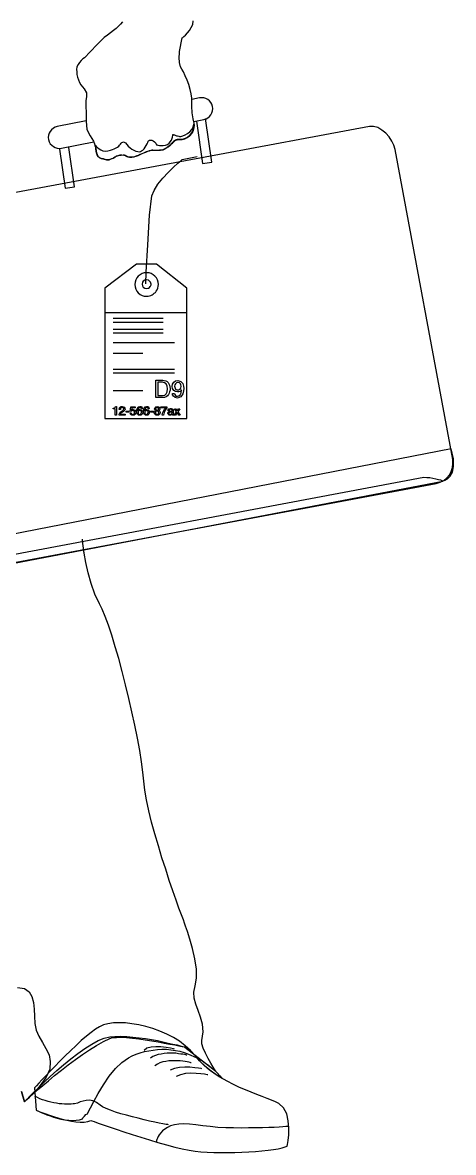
# Model space of a CAD drawing. Header units: millimetres. Extents: x -1620.99 to -1619.86, y 1846.27 to 1848.05.
# Drawn here: x -1620.276 to -1619.861, y 1846.271 to 1847.358 of the extents above; entities that cross this region are included whole.
import ezdxf

# ---------------------------------------------------------------- set-up
doc = ezdxf.new("R2010")
doc.units = ezdxf.units.MM
doc.header["$LTSCALE"] = 10
doc.layers.add('Humanos', color=2, linetype='Continuous')

msp = doc.modelspace()

# ---------------------------------------------------------------- linework, layer by layer
at = {"layer": 'Humanos'}
for points in [[(-1620.2147, 1847.3255), (-1620.2152, 1847.3253), (-1620.2162, 1847.3245), (-1620.2177, 1847.3234), (-1620.2192, 1847.3219), (-1620.2208, 1847.32), (-1620.2223, 1847.3179), (-1620.2234, 1847.3156), (-1620.2238, 1847.3133), (-1620.2236, 1847.3108), (-1620.2234, 1847.3083), (-1620.2227, 1847.3058), (-1620.2219, 1847.3032), (-1620.2208, 1847.3007), (-1620.2196, 1847.2984), (-1620.2181, 1847.2963), (-1620.2164, 1847.2944), (-1620.2143, 1847.2908), (-1620.2141, 1847.2871), (-1620.2147, 1847.2831), (-1620.2147, 1847.278), (-1620.2145, 1847.2713), (-1620.2145, 1847.2633), (-1620.2137, 1847.2555), (-1620.2107, 1847.2492), (-1620.2089, 1847.2467), (-1620.2074, 1847.2442), (-1620.2065, 1847.2417), (-1620.2057, 1847.2394), (-1620.2053, 1847.237), (-1620.2049, 1847.2349), (-1620.2046, 1847.2328), (-1620.204, 1847.2312), (-1620.2032, 1847.2297), (-1620.2015, 1847.2284), (-1620.1996, 1847.2274), (-1620.1973, 1847.2268), (-1620.1948, 1847.2263), (-1620.1925, 1847.2263), (-1620.1904, 1847.227), (-1620.1885, 1847.2278), (-1620.187, 1847.2289), (-1620.1853, 1847.2299), (-1620.1836, 1847.2305), (-1620.1818, 1847.231), (-1620.1801, 1847.231), (-1620.1782, 1847.2307), (-1620.1765, 1847.2303), (-1620.1746, 1847.2295), (-1620.1727, 1847.2289), (-1620.1706, 1847.2286), (-1620.1685, 1847.2291), (-1620.1664, 1847.2297), (-1620.1643, 1847.2303), (-1620.1624, 1847.2312), (-1620.1607, 1847.2322), (-1620.1591, 1847.2328), (-1620.1576, 1847.2335), (-1620.1563, 1847.2341), (-1620.1551, 1847.2345), (-1620.1536, 1847.2349), (-1620.1521, 1847.2354), (-1620.1504, 1847.2356), (-1620.1483, 1847.2356), (-1620.1458, 1847.2354), (-1620.1431, 1847.2354), (-1620.1404, 1847.2362), (-1620.1378, 1847.2373), (-1620.1357, 1847.2387), (-1620.1338, 1847.2402), (-1620.1324, 1847.2415), (-1620.1315, 1847.2423), (-1620.1311, 1847.2427), (-1620.1303, 1847.2436), (-1620.1296, 1847.2442), (-1620.1288, 1847.2448), (-1620.1282, 1847.2452), (-1620.1271, 1847.2455), (-1620.1259, 1847.2457), (-1620.1242, 1847.2459), (-1620.1221, 1847.2459), (-1620.1195, 1847.2463), (-1620.1172, 1847.2476), (-1620.1151, 1847.2494), (-1620.1132, 1847.252), (-1620.1118, 1847.2545), (-1620.1107, 1847.257), (-1620.1103, 1847.2595), (-1620.1105, 1847.2616), (-1620.1116, 1847.2658), (-1620.1124, 1847.2713), (-1620.1128, 1847.2778), (-1620.113, 1847.2854), (-1620.1135, 1847.2896), (-1620.1143, 1847.294), (-1620.1158, 1847.2986), (-1620.1174, 1847.303), (-1620.1193, 1847.3072), (-1620.121, 1847.3108), (-1620.1225, 1847.3135), (-1620.1237, 1847.3156), (-1620.1248, 1847.3198), (-1620.125, 1847.3247), (-1620.1248, 1847.3289), (-1620.1246, 1847.3306), (-1620.1221, 1847.3436), (-1620.1216, 1847.344), (-1620.1206, 1847.3448), (-1620.1189, 1847.3463), (-1620.117, 1847.3484), (-1620.1151, 1847.3507), (-1620.1135, 1847.3537), (-1620.112, 1847.3566), (-1620.1114, 1847.36)], [(-1620.2147, 1847.3255), (-1620.2152, 1847.3253), (-1620.2162, 1847.3245), (-1620.2177, 1847.3234), (-1620.2192, 1847.3219), (-1620.2208, 1847.32), (-1620.2223, 1847.3179), (-1620.2234, 1847.3156), (-1620.2238, 1847.3133), (-1620.2236, 1847.3108), (-1620.2234, 1847.3083), (-1620.2227, 1847.3058), (-1620.2219, 1847.3032), (-1620.2208, 1847.3007), (-1620.2196, 1847.2984), (-1620.2181, 1847.2963), (-1620.2164, 1847.2944), (-1620.2143, 1847.2908), (-1620.2141, 1847.2871), (-1620.2147, 1847.2831), (-1620.2147, 1847.278), (-1620.2145, 1847.2713), (-1620.2145, 1847.2633), (-1620.2137, 1847.2555), (-1620.2107, 1847.2492), (-1620.2089, 1847.2467), (-1620.2074, 1847.2442), (-1620.2065, 1847.2417), (-1620.2057, 1847.2394), (-1620.2053, 1847.237), (-1620.2049, 1847.2349), (-1620.2046, 1847.2328), (-1620.204, 1847.2312), (-1620.2032, 1847.2297), (-1620.2015, 1847.2284), (-1620.1996, 1847.2274), (-1620.1973, 1847.2268), (-1620.1948, 1847.2263), (-1620.1925, 1847.2263), (-1620.1904, 1847.227), (-1620.1885, 1847.2278), (-1620.187, 1847.2289), (-1620.1853, 1847.2299), (-1620.1836, 1847.2305), (-1620.1818, 1847.231), (-1620.1801, 1847.231), (-1620.1782, 1847.2307), (-1620.1765, 1847.2303), (-1620.1746, 1847.2295), (-1620.1727, 1847.2289), (-1620.1706, 1847.2286), (-1620.1685, 1847.2291), (-1620.1664, 1847.2297), (-1620.1643, 1847.2303), (-1620.1624, 1847.2312), (-1620.1607, 1847.2322), (-1620.1591, 1847.2328), (-1620.1576, 1847.2335), (-1620.1563, 1847.2341), (-1620.1551, 1847.2345), (-1620.1536, 1847.2349), (-1620.1521, 1847.2354), (-1620.1504, 1847.2356), (-1620.1483, 1847.2356), (-1620.1458, 1847.2354), (-1620.1431, 1847.2354), (-1620.1404, 1847.2362), (-1620.1378, 1847.2373), (-1620.1357, 1847.2387), (-1620.1338, 1847.2402), (-1620.1324, 1847.2415), (-1620.1315, 1847.2423), (-1620.1311, 1847.2427), (-1620.1303, 1847.2436), (-1620.1296, 1847.2442), (-1620.1288, 1847.2448), (-1620.1282, 1847.2452), (-1620.1271, 1847.2455), (-1620.1259, 1847.2457), (-1620.1242, 1847.2459), (-1620.1221, 1847.2459), (-1620.1195, 1847.2463), (-1620.1172, 1847.2476), (-1620.1151, 1847.2494), (-1620.1132, 1847.252), (-1620.1118, 1847.2545), (-1620.1107, 1847.257), (-1620.1103, 1847.2595), (-1620.1105, 1847.2616), (-1620.1116, 1847.2658), (-1620.1124, 1847.2713), (-1620.1128, 1847.2778), (-1620.113, 1847.2854), (-1620.1135, 1847.2896), (-1620.1143, 1847.294), (-1620.1158, 1847.2986), (-1620.1174, 1847.303), (-1620.1193, 1847.3072), (-1620.121, 1847.3108), (-1620.1225, 1847.3135), (-1620.1237, 1847.3156), (-1620.1248, 1847.3198), (-1620.125, 1847.3247), (-1620.1248, 1847.3289), (-1620.1246, 1847.3306), (-1620.1221, 1847.3436), (-1620.1216, 1847.344), (-1620.1206, 1847.3448), (-1620.1189, 1847.3463), (-1620.117, 1847.3484), (-1620.1151, 1847.3507), (-1620.1135, 1847.3537), (-1620.112, 1847.3566), (-1620.1114, 1847.36)], [(-1620.1794, 1847.3589), (-1620.1813, 1847.3568), (-1620.1834, 1847.3547), (-1620.1855, 1847.3526), (-1620.1881, 1847.3507), (-1620.191, 1847.3486), (-1620.1939, 1847.3463), (-1620.1971, 1847.3438), (-1620.2, 1847.3411), (-1620.2028, 1847.3383), (-1620.2057, 1847.3352), (-1620.2086, 1847.332), (-1620.2118, 1847.3289), (-1620.2147, 1847.3255)], [(-1620.1794, 1847.3589), (-1620.1813, 1847.3568), (-1620.1834, 1847.3547), (-1620.1855, 1847.3526), (-1620.1881, 1847.3507), (-1620.191, 1847.3486), (-1620.1939, 1847.3463), (-1620.1971, 1847.3438), (-1620.2, 1847.3411), (-1620.2028, 1847.3383), (-1620.2057, 1847.3352), (-1620.2086, 1847.332), (-1620.2118, 1847.3289), (-1620.2147, 1847.3255)], [(-1620.1013, 1847.265), (-1620.0992, 1847.2656), (-1620.0973, 1847.2667), (-1620.0958, 1847.2679), (-1620.0945, 1847.2694), (-1620.0935, 1847.2713), (-1620.0929, 1847.2734), (-1620.0927, 1847.2755), (-1620.0929, 1847.2776), (-1620.0929, 1847.2776), (-1620.0935, 1847.2797), (-1620.0945, 1847.2814), (-1620.096, 1847.2831), (-1620.0975, 1847.2843), (-1620.0994, 1847.2852), (-1620.1013, 1847.2858), (-1620.1034, 1847.286), (-1620.1055, 1847.2858), (-1620.113, 1847.2843)], [(-1620.1109, 1847.2631), (-1620.1013, 1847.265)], [(-1620.1084, 1847.2633), (-1620.1025, 1847.2228), (-1620.0935, 1847.224), (-1620.0996, 1847.266), (-1620.0996, 1847.2654)], [(-1619.8779, 1846.9145), (-1619.8741, 1846.9158), (-1619.8705, 1846.9174), (-1619.8676, 1846.92), (-1619.8651, 1846.9229), (-1619.8634, 1846.9261), (-1619.8621, 1846.9299), (-1619.8617, 1846.9336), (-1619.8619, 1846.9376), (-1619.9172, 1847.236), (-1619.9185, 1847.2402), (-1619.9204, 1847.2442), (-1619.9231, 1847.2484), (-1619.9264, 1847.252), (-1619.93, 1847.2549), (-1619.9338, 1847.2572), (-1619.938, 1847.2583), (-1619.942, 1847.2583), (-1620.4165, 1847.1696)], [(-1619.8779, 1846.9145), (-1619.8741, 1846.9158), (-1619.8705, 1846.9174), (-1619.8676, 1846.92), (-1619.8651, 1846.9229), (-1619.8634, 1846.9261), (-1619.8621, 1846.9299), (-1619.8617, 1846.9336), (-1619.8619, 1846.9376), (-1619.9172, 1847.236), (-1619.9185, 1847.2402), (-1619.9204, 1847.2442), (-1619.9231, 1847.2484), (-1619.9264, 1847.252), (-1619.93, 1847.2549), (-1619.9338, 1847.2572), (-1619.938, 1847.2583), (-1619.942, 1847.2583), (-1620.4165, 1847.1696)], [(-1620.2145, 1847.2638), (-1620.2423, 1847.2583), (-1620.2444, 1847.2576), (-1620.246, 1847.2566), (-1620.2477, 1847.2551), (-1620.249, 1847.2536), (-1620.25, 1847.2518), (-1620.2507, 1847.2499), (-1620.2509, 1847.2478), (-1620.2507, 1847.2457), (-1620.2507, 1847.2457), (-1620.25, 1847.2436), (-1620.249, 1847.2417), (-1620.2475, 1847.2402), (-1620.246, 1847.2389), (-1620.2442, 1847.2379), (-1620.2423, 1847.2373), (-1620.2402, 1847.237), (-1620.2381, 1847.2373), (-1620.2072, 1847.2435)], [(-1620.2057, 1847.2402), (-1620.2055, 1847.24), (-1620.2049, 1847.2391), (-1620.2036, 1847.2379), (-1620.2021, 1847.2368), (-1620.2004, 1847.2358), (-1620.1983, 1847.2349), (-1620.196, 1847.2345), (-1620.1935, 1847.2349), (-1620.191, 1847.2356), (-1620.1891, 1847.2362), (-1620.1874, 1847.2368), (-1620.1862, 1847.2373), (-1620.1851, 1847.2379), (-1620.1843, 1847.2385), (-1620.1832, 1847.2394), (-1620.1824, 1847.2402), (-1620.1815, 1847.2412), (-1620.1807, 1847.2421), (-1620.1801, 1847.2429), (-1620.1792, 1847.2433), (-1620.1786, 1847.2436), (-1620.1778, 1847.2433), (-1620.1767, 1847.2425), (-1620.1754, 1847.241), (-1620.174, 1847.2394), (-1620.1723, 1847.2377), (-1620.1704, 1847.2364), (-1620.1685, 1847.2354), (-1620.1666, 1847.2345), (-1620.1649, 1847.2341), (-1620.1635, 1847.2339), (-1620.1622, 1847.2341), (-1620.1612, 1847.2347), (-1620.1599, 1847.2356), (-1620.1588, 1847.2368), (-1620.1576, 1847.2385), (-1620.1567, 1847.24), (-1620.1557, 1847.2415), (-1620.1553, 1847.2429), (-1620.1549, 1847.244), (-1620.1544, 1847.2446), (-1620.1536, 1847.245), (-1620.1525, 1847.2452), (-1620.1513, 1847.245), (-1620.15, 1847.2444), (-1620.1488, 1847.2436), (-1620.1475, 1847.2423), (-1620.1467, 1847.2406), (-1620.1462, 1847.2406), (-1620.1454, 1847.2402), (-1620.1439, 1847.24), (-1620.1422, 1847.24), (-1620.1404, 1847.24), (-1620.1383, 1847.2402), (-1620.1364, 1847.241), (-1620.1347, 1847.2423), (-1620.1324, 1847.2452), (-1620.1313, 1847.248), (-1620.1311, 1847.2499), (-1620.1311, 1847.2505), (-1620.1309, 1847.2505), (-1620.1305, 1847.2503), (-1620.1296, 1847.2501), (-1620.1288, 1847.2499), (-1620.1277, 1847.2494), (-1620.1265, 1847.2492), (-1620.1254, 1847.249), (-1620.1246, 1847.2488), (-1620.1233, 1847.2488), (-1620.1214, 1847.2494), (-1620.1193, 1847.2503), (-1620.117, 1847.2515), (-1620.1147, 1847.2532), (-1620.1128, 1847.2553), (-1620.1116, 1847.2576), (-1620.1109, 1847.2604), (-1620.1109, 1847.26), (-1620.1107, 1847.2591), (-1620.1109, 1847.2576), (-1620.1111, 1847.2558), (-1620.112, 1847.2536), (-1620.1132, 1847.2515), (-1620.1151, 1847.2492), (-1620.1179, 1847.2471), (-1620.1181, 1847.2471), (-1620.1185, 1847.2469), (-1620.1191, 1847.2467), (-1620.1202, 1847.2463), (-1620.1212, 1847.2461), (-1620.1225, 1847.2459), (-1620.1235, 1847.2459), (-1620.1248, 1847.2459), (-1620.1261, 1847.2459), (-1620.1271, 1847.2459), (-1620.128, 1847.2455), (-1620.1288, 1847.245), (-1620.1296, 1847.2444), (-1620.1305, 1847.2438), (-1620.1311, 1847.2431), (-1620.1319, 1847.2423), (-1620.1328, 1847.2415), (-1620.1338, 1847.2404), (-1620.1353, 1847.2391), (-1620.1366, 1847.2381), (-1620.138, 1847.237), (-1620.1395, 1847.2362), (-1620.1408, 1847.2356), (-1620.1418, 1847.2354), (-1620.1429, 1847.2354), (-1620.1439, 1847.2354), (-1620.1452, 1847.2352), (-1620.1464, 1847.2352), (-1620.1475, 1847.2352), (-1620.1488, 1847.2352), (-1620.1496, 1847.2352), (-1620.1504, 1847.2354), (-1620.1513, 1847.2354), (-1620.1523, 1847.2352), (-1620.1538, 1847.2347), (-1620.1555, 1847.2341), (-1620.1574, 1847.2333), (-1620.1593, 1847.2326), (-1620.1609, 1847.2318), (-1620.1626, 1847.2312), (-1620.1641, 1847.2305), (-1620.1658, 1847.2299), (-1620.1672, 1847.2293), (-1620.1687, 1847.2289), (-1620.1704, 1847.2286), (-1620.1721, 1847.2286), (-1620.174, 1847.2289), (-1620.1759, 1847.2295), (-1620.1759, 1847.2297), (-1620.1761, 1847.2299), (-1620.1767, 1847.2303), (-1620.1775, 1847.2307), (-1620.179, 1847.2307), (-1620.1809, 1847.2305), (-1620.1836, 1847.2299), (-1620.1872, 1847.2286), (-1620.1874, 1847.2284), (-1620.1881, 1847.228), (-1620.1889, 1847.2276), (-1620.1902, 1847.227), (-1620.1916, 1847.2265), (-1620.1935, 1847.2263), (-1620.1956, 1847.2263), (-1620.1979, 1847.227), (-1620.1981, 1847.227), (-1620.1988, 1847.227), (-1620.1998, 1847.2272), (-1620.2009, 1847.2278), (-1620.2019, 1847.2284), (-1620.203, 1847.2295), (-1620.204, 1847.231), (-1620.2044, 1847.2328), (-1620.2051, 1847.2364), (-1620.2053, 1847.2387), (-1620.2057, 1847.2398), (-1620.2057, 1847.2402)], [(-1620.24, 1847.2364), (-1620.2347, 1847.1988), (-1620.2257, 1847.2001), (-1620.2311, 1847.2379), (-1620.2311, 1847.2387)], [(-1620.1572, 1847.1068), (-1620.1567, 1847.1181), (-1620.1553, 1847.1442), (-1620.1534, 1847.1728), (-1620.1513, 1847.1914), (-1620.1492, 1847.1967), (-1620.1454, 1847.2026), (-1620.1408, 1847.2085), (-1620.1355, 1847.2139), (-1620.1305, 1847.219), (-1620.1263, 1847.223), (-1620.1231, 1847.2255), (-1620.1221, 1847.2265), (-1620.1076, 1847.2295)], [(-1620.1177, 1846.9771), (-1620.1177, 1847.1026), (-1620.1469, 1847.1259), (-1620.166, 1847.1259), (-1620.1965, 1847.1026), (-1620.1965, 1846.9771), (-1620.1177, 1846.9771)], [(-1620.1177, 1847.0792), (-1620.1177, 1847.1026), (-1620.1469, 1847.1259), (-1620.166, 1847.1259), (-1620.1965, 1847.1026), (-1620.1965, 1847.0792), (-1620.1177, 1847.0792)], [(-1620.1177, 1846.9771), (-1620.1177, 1847.1026), (-1620.1469, 1847.1259), (-1620.166, 1847.1259), (-1620.1965, 1847.1026), (-1620.1965, 1846.9771), (-1620.1177, 1846.9771)], [(-1620.1563, 1847.0948), (-1620.1549, 1847.0948), (-1620.1536, 1847.0952), (-1620.1523, 1847.0956), (-1620.1511, 1847.0961), (-1620.15, 1847.0969), (-1620.149, 1847.0977), (-1620.1479, 1847.0986), (-1620.1471, 1847.0996), (-1620.1462, 1847.1011), (-1620.1456, 1847.1028), (-1620.1452, 1847.1045), (-1620.145, 1847.1061), (-1620.1452, 1847.1085), (-1620.1458, 1847.1106), (-1620.1469, 1847.1125), (-1620.1483, 1847.1141), (-1620.15, 1847.1156), (-1620.1519, 1847.1167), (-1620.154, 1847.1173), (-1620.1563, 1847.1175), (-1620.1586, 1847.1173), (-1620.1607, 1847.1167), (-1620.1626, 1847.1156), (-1620.1643, 1847.1141), (-1620.1658, 1847.1125), (-1620.1668, 1847.1106), (-1620.1675, 1847.1085), (-1620.1677, 1847.1061), (-1620.1675, 1847.1038), (-1620.1668, 1847.1017), (-1620.1658, 1847.0998), (-1620.1643, 1847.0982), (-1620.1626, 1847.0967), (-1620.1607, 1847.0956), (-1620.1586, 1847.095), (-1620.1563, 1847.0948)], [(-1620.1563, 1847.1024), (-1620.1553, 1847.1026), (-1620.1544, 1847.1028), (-1620.1536, 1847.1034), (-1620.153, 1847.1043), (-1620.1527, 1847.1047), (-1620.1523, 1847.1053), (-1620.1521, 1847.1059), (-1620.1521, 1847.1066), (-1620.1525, 1847.1083), (-1620.1534, 1847.1095), (-1620.1546, 1847.1104), (-1620.1563, 1847.1108), (-1620.158, 1847.1104), (-1620.1595, 1847.1095), (-1620.1603, 1847.1083), (-1620.1607, 1847.1066), (-1620.1603, 1847.1049), (-1620.1595, 1847.1036), (-1620.158, 1847.1028), (-1620.1563, 1847.1024)], [(-1620.1885, 1847.0736), (-1620.1404, 1847.0736)], [(-1620.1885, 1847.0698), (-1620.1404, 1847.0698)], [(-1620.1885, 1847.0633), (-1620.1404, 1847.0633)], [(-1620.1885, 1847.0597), (-1620.1404, 1847.0597)], [(-1620.1885, 1847.0503), (-1620.1294, 1847.0503)], [(-1620.1885, 1847.04), (-1620.1601, 1847.04)], [(-1620.1885, 1847.0246), (-1620.1294, 1847.0246)], [(-1620.1885, 1847.021), (-1620.1294, 1847.021)], [(-1620.1885, 1847.0042), (-1620.1601, 1847.0042)], [(-1620.1475, 1847.0141), (-1620.1408, 1847.0141), (-1620.1393, 1847.0139), (-1620.1378, 1847.0135), (-1620.1366, 1847.0129), (-1620.1357, 1847.0118), (-1620.1349, 1847.0105), (-1620.1343, 1847.0093), (-1620.1341, 1847.0076), (-1620.1338, 1847.0059), (-1620.1338, 1847.0044), (-1620.1343, 1847.003), (-1620.1347, 1847.0015), (-1620.1353, 1847.0002), (-1620.1362, 1846.999), (-1620.1374, 1846.9981), (-1620.1391, 1846.9975), (-1620.141, 1846.9973), (-1620.1475, 1846.9973), (-1620.1475, 1847.0141)], [(-1620.1454, 1846.9992), (-1620.141, 1846.9992), (-1620.1389, 1846.9996), (-1620.1374, 1847.0009), (-1620.1366, 1847.003), (-1620.1362, 1847.0057), (-1620.1366, 1847.0084), (-1620.1374, 1847.0105), (-1620.1391, 1847.0116), (-1620.1412, 1847.012), (-1620.1454, 1847.012), (-1620.1454, 1846.9992)], [(-1620.1317, 1847.008), (-1620.1313, 1847.0101), (-1620.1303, 1847.012), (-1620.1286, 1847.0133), (-1620.1263, 1847.0137), (-1620.1233, 1847.0129), (-1620.1214, 1847.011), (-1620.1208, 1847.0084), (-1620.1206, 1847.0061), (-1620.1208, 1847.0038), (-1620.1214, 1847.0009), (-1620.1233, 1846.9981), (-1620.1265, 1846.9969), (-1620.129, 1846.9973), (-1620.1305, 1846.9986), (-1620.1313, 1846.9998), (-1620.1315, 1847.0013), (-1620.1294, 1847.0013), (-1620.1292, 1847.0002), (-1620.1286, 1846.9994), (-1620.1277, 1846.9988), (-1620.1267, 1846.9986), (-1620.1252, 1846.999), (-1620.124, 1847), (-1620.1231, 1847.0019), (-1620.1227, 1847.0047), (-1620.1227, 1847.0047), (-1620.1233, 1847.0038), (-1620.1242, 1847.0032), (-1620.1254, 1847.003), (-1620.1265, 1847.0028), (-1620.1286, 1847.0032), (-1620.1303, 1847.0042), (-1620.1313, 1847.0059), (-1620.1317, 1847.008)], [(-1620.1231, 1847.0084), (-1620.1233, 1847.0097), (-1620.1237, 1847.0107), (-1620.1248, 1847.0116), (-1620.1263, 1847.0118), (-1620.1275, 1847.0116), (-1620.1286, 1847.0107), (-1620.1292, 1847.0097), (-1620.1294, 1847.0082), (-1620.129, 1847.0063), (-1620.1284, 1847.0053), (-1620.1273, 1847.0049), (-1620.1263, 1847.0047), (-1620.1252, 1847.0049), (-1620.1242, 1847.0053), (-1620.1233, 1847.0063), (-1620.1231, 1847.0084)], [(-1620.1853, 1846.9805), (-1620.1866, 1846.9805), (-1620.1866, 1846.9864), (-1620.1885, 1846.9864), (-1620.1885, 1846.9872), (-1620.1876, 1846.9872), (-1620.187, 1846.9874), (-1620.1866, 1846.9878), (-1620.1862, 1846.9887), (-1620.1853, 1846.9887), (-1620.1853, 1846.9805)], [(-1620.1826, 1846.9857), (-1620.1824, 1846.9874), (-1620.1815, 1846.9883), (-1620.1807, 1846.9887), (-1620.1799, 1846.9887), (-1620.1788, 1846.9885), (-1620.178, 1846.9881), (-1620.1773, 1846.9872), (-1620.1771, 1846.9862), (-1620.1773, 1846.9851), (-1620.1778, 1846.9845), (-1620.1786, 1846.9839), (-1620.1794, 1846.9834), (-1620.1803, 1846.983), (-1620.1809, 1846.9826), (-1620.1813, 1846.9822), (-1620.1815, 1846.9818), (-1620.1818, 1846.9815), (-1620.1771, 1846.9815), (-1620.1771, 1846.9805), (-1620.1828, 1846.9805), (-1620.1826, 1846.9815), (-1620.1822, 1846.9826), (-1620.1818, 1846.9832), (-1620.1809, 1846.9839), (-1620.1799, 1846.9845), (-1620.1792, 1846.9849), (-1620.1788, 1846.9851), (-1620.1786, 1846.9857), (-1620.1784, 1846.9864), (-1620.1784, 1846.9868), (-1620.1788, 1846.9874), (-1620.1792, 1846.9876), (-1620.1799, 1846.9878), (-1620.1809, 1846.9876), (-1620.1813, 1846.987), (-1620.1815, 1846.9864), (-1620.1815, 1846.9857), (-1620.1826, 1846.9857)], [(-1620.1733, 1846.9832), (-1620.1761, 1846.9832), (-1620.1761, 1846.9843), (-1620.1733, 1846.9843), (-1620.1733, 1846.9832)], [(-1620.171, 1846.9853), (-1620.1706, 1846.9855), (-1620.1704, 1846.9855), (-1620.17, 1846.9857), (-1620.1693, 1846.9857), (-1620.1685, 1846.9855), (-1620.1677, 1846.9851), (-1620.167, 1846.9843), (-1620.1668, 1846.9832), (-1620.1668, 1846.9824), (-1620.1672, 1846.9813), (-1620.1683, 1846.9805), (-1620.1698, 1846.9803), (-1620.1706, 1846.9803), (-1620.1712, 1846.9807), (-1620.1719, 1846.9813), (-1620.1723, 1846.9826), (-1620.1712, 1846.9826), (-1620.171, 1846.982), (-1620.1706, 1846.9815), (-1620.1702, 1846.9811), (-1620.1696, 1846.9811), (-1620.1689, 1846.9813), (-1620.1683, 1846.9818), (-1620.1681, 1846.9822), (-1620.1679, 1846.983), (-1620.1681, 1846.9839), (-1620.1683, 1846.9845), (-1620.1689, 1846.9847), (-1620.1696, 1846.9849), (-1620.17, 1846.9849), (-1620.1704, 1846.9847), (-1620.1708, 1846.9843), (-1620.1712, 1846.9841), (-1620.1721, 1846.9841), (-1620.1715, 1846.9885), (-1620.1672, 1846.9885), (-1620.1672, 1846.9874), (-1620.1706, 1846.9874), (-1620.171, 1846.9853)], [(-1620.1614, 1846.9866), (-1620.1616, 1846.987), (-1620.1618, 1846.9874), (-1620.1622, 1846.9876), (-1620.1628, 1846.9878), (-1620.1637, 1846.9874), (-1620.1643, 1846.9866), (-1620.1647, 1846.9855), (-1620.1647, 1846.9847), (-1620.1647, 1846.9847), (-1620.1645, 1846.9851), (-1620.1641, 1846.9853), (-1620.1635, 1846.9857), (-1620.1628, 1846.9857), (-1620.162, 1846.9855), (-1620.1612, 1846.9851), (-1620.1603, 1846.9845), (-1620.1601, 1846.9832), (-1620.1601, 1846.9826), (-1620.1603, 1846.9822), (-1620.1607, 1846.9815), (-1620.1609, 1846.9811), (-1620.1614, 1846.9807), (-1620.1618, 1846.9805), (-1620.1624, 1846.9803), (-1620.163, 1846.9803), (-1620.1635, 1846.9803), (-1620.1641, 1846.9805), (-1620.1647, 1846.9809), (-1620.1651, 1846.9815), (-1620.1654, 1846.9822), (-1620.1656, 1846.9828), (-1620.1658, 1846.9834), (-1620.1658, 1846.9843), (-1620.1656, 1846.9857), (-1620.1651, 1846.9872), (-1620.1643, 1846.9883), (-1620.1628, 1846.9887), (-1620.162, 1846.9887), (-1620.1612, 1846.9883), (-1620.1607, 1846.9876), (-1620.1603, 1846.9866), (-1620.1614, 1846.9866)], [(-1620.1628, 1846.9811), (-1620.1622, 1846.9813), (-1620.1618, 1846.9818), (-1620.1616, 1846.9822), (-1620.1614, 1846.983), (-1620.1614, 1846.9836), (-1620.1616, 1846.9843), (-1620.162, 1846.9847), (-1620.1628, 1846.9849), (-1620.1637, 1846.9847), (-1620.1641, 1846.9843), (-1620.1645, 1846.9839), (-1620.1645, 1846.983), (-1620.1645, 1846.9824), (-1620.1641, 1846.9818), (-1620.1637, 1846.9813), (-1620.1628, 1846.9811)], [(-1620.1549, 1846.9866), (-1620.1551, 1846.987), (-1620.1553, 1846.9874), (-1620.1557, 1846.9876), (-1620.1563, 1846.9878), (-1620.1574, 1846.9874), (-1620.1578, 1846.9866), (-1620.1582, 1846.9855), (-1620.1582, 1846.9847), (-1620.1582, 1846.9847), (-1620.158, 1846.9851), (-1620.1576, 1846.9853), (-1620.157, 1846.9857), (-1620.1563, 1846.9857), (-1620.1555, 1846.9855), (-1620.1546, 1846.9851), (-1620.154, 1846.9845), (-1620.1538, 1846.9832), (-1620.1538, 1846.9826), (-1620.154, 1846.9822), (-1620.1542, 1846.9815), (-1620.1544, 1846.9811), (-1620.1549, 1846.9807), (-1620.1553, 1846.9805), (-1620.1559, 1846.9803), (-1620.1565, 1846.9803), (-1620.157, 1846.9803), (-1620.1576, 1846.9805), (-1620.1582, 1846.9809), (-1620.1586, 1846.9815), (-1620.1591, 1846.9822), (-1620.1593, 1846.9828), (-1620.1593, 1846.9834), (-1620.1593, 1846.9843), (-1620.1591, 1846.9857), (-1620.1586, 1846.9872), (-1620.1578, 1846.9883), (-1620.1563, 1846.9887), (-1620.1555, 1846.9887), (-1620.1546, 1846.9883), (-1620.1542, 1846.9876), (-1620.1538, 1846.9866), (-1620.1549, 1846.9866)], [(-1620.1563, 1846.9811), (-1620.1557, 1846.9813), (-1620.1553, 1846.9818), (-1620.1551, 1846.9822), (-1620.1549, 1846.983), (-1620.1549, 1846.9836), (-1620.1551, 1846.9843), (-1620.1557, 1846.9847), (-1620.1565, 1846.9849), (-1620.1572, 1846.9847), (-1620.1578, 1846.9843), (-1620.158, 1846.9839), (-1620.1582, 1846.983), (-1620.158, 1846.9824), (-1620.1578, 1846.9818), (-1620.1572, 1846.9813), (-1620.1563, 1846.9811)], [(-1620.1498, 1846.9832), (-1620.1527, 1846.9832), (-1620.1527, 1846.9843), (-1620.1498, 1846.9843), (-1620.1498, 1846.9832)], [(-1620.1448, 1846.9849), (-1620.1439, 1846.9845), (-1620.1435, 1846.9839), (-1620.1433, 1846.9834), (-1620.1433, 1846.9828), (-1620.1435, 1846.982), (-1620.1439, 1846.9811), (-1620.145, 1846.9805), (-1620.1462, 1846.9803), (-1620.1467, 1846.9803), (-1620.1471, 1846.9805), (-1620.1477, 1846.9807), (-1620.1481, 1846.9809), (-1620.1485, 1846.9813), (-1620.1488, 1846.982), (-1620.149, 1846.9824), (-1620.149, 1846.9828), (-1620.1488, 1846.9834), (-1620.1485, 1846.9841), (-1620.1481, 1846.9845), (-1620.1475, 1846.9849), (-1620.1481, 1846.9851), (-1620.1483, 1846.9855), (-1620.1488, 1846.986), (-1620.1488, 1846.9864), (-1620.1485, 1846.987), (-1620.1481, 1846.9878), (-1620.1475, 1846.9885), (-1620.1462, 1846.9887), (-1620.145, 1846.9885), (-1620.1443, 1846.9881), (-1620.1439, 1846.9874), (-1620.1437, 1846.9866), (-1620.1437, 1846.9857), (-1620.1441, 1846.9853), (-1620.1443, 1846.9851), (-1620.1448, 1846.9849)], [(-1620.1479, 1846.9828), (-1620.1479, 1846.9822), (-1620.1475, 1846.9818), (-1620.1469, 1846.9813), (-1620.146, 1846.9811), (-1620.1456, 1846.9811), (-1620.145, 1846.9815), (-1620.1448, 1846.982), (-1620.1446, 1846.9828), (-1620.1448, 1846.9834), (-1620.145, 1846.9839), (-1620.1456, 1846.9843), (-1620.1462, 1846.9843), (-1620.1469, 1846.9841), (-1620.1475, 1846.9839), (-1620.1477, 1846.9834), (-1620.1479, 1846.9828)], [(-1620.1448, 1846.9866), (-1620.1448, 1846.987), (-1620.145, 1846.9874), (-1620.1454, 1846.9876), (-1620.1462, 1846.9878), (-1620.1469, 1846.9876), (-1620.1473, 1846.9874), (-1620.1477, 1846.987), (-1620.1477, 1846.9866), (-1620.1475, 1846.986), (-1620.1473, 1846.9857), (-1620.1467, 1846.9853), (-1620.1462, 1846.9853), (-1620.1456, 1846.9853), (-1620.1452, 1846.9857), (-1620.1448, 1846.986), (-1620.1448, 1846.9866)], [(-1620.1425, 1846.9885), (-1620.1368, 1846.9885), (-1620.1368, 1846.9876), (-1620.1376, 1846.9866), (-1620.1385, 1846.9851), (-1620.1395, 1846.983), (-1620.1401, 1846.9805), (-1620.1414, 1846.9805), (-1620.141, 1846.9824), (-1620.1401, 1846.9843), (-1620.1391, 1846.986), (-1620.138, 1846.9874), (-1620.1425, 1846.9874), (-1620.1425, 1846.9885)], [(-1620.1357, 1846.9847), (-1620.1355, 1846.9857), (-1620.1351, 1846.9864), (-1620.1343, 1846.9866), (-1620.1332, 1846.9868), (-1620.1326, 1846.9868), (-1620.1317, 1846.9866), (-1620.1311, 1846.986), (-1620.1309, 1846.9851), (-1620.1309, 1846.9815), (-1620.1309, 1846.9813), (-1620.1307, 1846.9813), (-1620.1307, 1846.9811), (-1620.1305, 1846.9811), (-1620.1305, 1846.9811), (-1620.1303, 1846.9811), (-1620.1303, 1846.9811), (-1620.1303, 1846.9813), (-1620.1303, 1846.9805), (-1620.1305, 1846.9805), (-1620.1305, 1846.9805), (-1620.1305, 1846.9803), (-1620.1307, 1846.9803), (-1620.1313, 1846.9805), (-1620.1315, 1846.9807), (-1620.1317, 1846.9809), (-1620.1319, 1846.9813), (-1620.1324, 1846.9809), (-1620.1326, 1846.9807), (-1620.1332, 1846.9805), (-1620.1341, 1846.9803), (-1620.1349, 1846.9805), (-1620.1353, 1846.9809), (-1620.1357, 1846.9813), (-1620.1359, 1846.9822), (-1620.1359, 1846.9826), (-1620.1357, 1846.9832), (-1620.1351, 1846.9836), (-1620.1341, 1846.9841), (-1620.1324, 1846.9843), (-1620.1322, 1846.9843), (-1620.1322, 1846.9843), (-1620.1319, 1846.9845), (-1620.1319, 1846.9849), (-1620.1319, 1846.9853), (-1620.1324, 1846.9857), (-1620.1328, 1846.986), (-1620.1334, 1846.986), (-1620.1341, 1846.9857), (-1620.1345, 1846.9855), (-1620.1347, 1846.9851), (-1620.1347, 1846.9847), (-1620.1357, 1846.9847)], [(-1620.1319, 1846.9836), (-1620.1322, 1846.9834), (-1620.1324, 1846.9834), (-1620.1328, 1846.9834), (-1620.1336, 1846.9832), (-1620.1341, 1846.9832), (-1620.1345, 1846.983), (-1620.1347, 1846.9826), (-1620.1349, 1846.9822), (-1620.1349, 1846.9818), (-1620.1347, 1846.9813), (-1620.1343, 1846.9811), (-1620.1338, 1846.9811), (-1620.133, 1846.9813), (-1620.1326, 1846.9815), (-1620.1322, 1846.982), (-1620.1319, 1846.9826), (-1620.1319, 1846.9836)], [(-1620.1242, 1846.9805), (-1620.1254, 1846.9805), (-1620.1271, 1846.9828), (-1620.1286, 1846.9805), (-1620.1298, 1846.9805), (-1620.1277, 1846.9836), (-1620.1296, 1846.9866), (-1620.1284, 1846.9866), (-1620.1269, 1846.9845), (-1620.1256, 1846.9866), (-1620.1244, 1846.9866), (-1620.1263, 1846.9836), (-1620.1242, 1846.9805)], [(-1620.3511, 1846.825), (-1619.8716, 1846.917), (-1619.871, 1846.9172), (-1619.8691, 1846.9177), (-1619.8668, 1846.9191), (-1619.8645, 1846.9217), (-1619.8623, 1846.9254), (-1619.8613, 1846.9309), (-1619.8613, 1846.9383), (-1619.8634, 1846.9481), (-1620.3755, 1846.8481), (-1620.3755, 1846.8471), (-1620.3755, 1846.8443), (-1620.3751, 1846.8403), (-1620.3736, 1846.8359), (-1620.3709, 1846.8317), (-1620.3665, 1846.8279), (-1620.3601, 1846.8256), (-1620.3511, 1846.825)], [(-1620.3511, 1846.825), (-1619.8716, 1846.917), (-1619.872, 1846.9172), (-1619.8735, 1846.9177), (-1619.8756, 1846.9181), (-1619.8781, 1846.9187), (-1619.8811, 1846.9193), (-1619.884, 1846.92), (-1619.8869, 1846.9202), (-1619.8897, 1846.9204), (-1620.3429, 1846.8349)], [(-1620.3524, 1846.8258), (-1619.8779, 1846.9145)], [(-1620.3524, 1846.8258), (-1619.8779, 1846.9145)], [(-1620.2767, 1846.3293), (-1620.2738, 1846.3194), (-1620.2732, 1846.3201), (-1620.2713, 1846.3219), (-1620.2685, 1846.3249), (-1620.2648, 1846.3287), (-1620.2601, 1846.3333), (-1620.2549, 1846.3383), (-1620.249, 1846.3438), (-1620.2427, 1846.3495), (-1620.2362, 1846.3551), (-1620.2292, 1846.3606), (-1620.2225, 1846.3659), (-1620.2158, 1846.3707), (-1620.2091, 1846.3749), (-1620.203, 1846.3783), (-1620.1971, 1846.3806), (-1620.1918, 1846.3818), (-1620.1868, 1846.3823), (-1620.1811, 1846.3825), (-1620.1754, 1846.3823), (-1620.1696, 1846.3816), (-1620.1635, 1846.381), (-1620.1574, 1846.3802), (-1620.1515, 1846.3793), (-1620.1458, 1846.3783), (-1620.1406, 1846.377), (-1620.1355, 1846.3759), (-1620.1311, 1846.3749), (-1620.1271, 1846.3741), (-1620.124, 1846.3732), (-1620.1216, 1846.3726), (-1620.12, 1846.3722), (-1620.1195, 1846.372), (-1620.0899, 1846.349), (-1620.0906, 1846.3501), (-1620.0922, 1846.3528), (-1620.0945, 1846.3566), (-1620.0971, 1846.3612), (-1620.0998, 1846.3663), (-1620.1019, 1846.3711), (-1620.1032, 1846.3753), (-1620.1032, 1846.3785), (-1620.1021, 1846.3867), (-1620.1027, 1846.3942), (-1620.1044, 1846.401), (-1620.1067, 1846.4073), (-1620.109, 1846.4134), (-1620.1105, 1846.4192), (-1620.1109, 1846.4249), (-1620.1097, 1846.431), (-1620.1082, 1846.4384), (-1620.1084, 1846.4472), (-1620.1099, 1846.4571), (-1620.1122, 1846.4669), (-1620.1147, 1846.476), (-1620.117, 1846.4833), (-1620.1189, 1846.4884), (-1620.1195, 1846.4903), (-1620.12, 1846.4913), (-1620.121, 1846.4945), (-1620.1229, 1846.4993), (-1620.1252, 1846.5058), (-1620.128, 1846.5136), (-1620.1311, 1846.5226), (-1620.1345, 1846.5325), (-1620.138, 1846.5432), (-1620.1416, 1846.5543), (-1620.145, 1846.5657), (-1620.1483, 1846.5773), (-1620.1515, 1846.5886), (-1620.1542, 1846.5995), (-1620.1563, 1846.61), (-1620.158, 1846.6195), (-1620.1591, 1846.6281), (-1620.1599, 1846.6367), (-1620.1612, 1846.6468), (-1620.163, 1846.6577), (-1620.1651, 1846.6695), (-1620.1677, 1846.6819), (-1620.1704, 1846.6947), (-1620.1733, 1846.7077), (-1620.1765, 1846.7208), (-1620.1799, 1846.7336), (-1620.1832, 1846.746), (-1620.1866, 1846.7575), (-1620.1899, 1846.7685), (-1620.1931, 1846.7781), (-1620.1962, 1846.7865), (-1620.1992, 1846.7935), (-1620.2017, 1846.7987), (-1620.2061, 1846.808), (-1620.2097, 1846.8183), (-1620.2126, 1846.8286), (-1620.2147, 1846.8387), (-1620.2164, 1846.8475), (-1620.2175, 1846.8546), (-1620.2179, 1846.8595), (-1620.2181, 1846.8611)], [(-1620.2767, 1846.3293), (-1620.2738, 1846.3194), (-1620.2732, 1846.3201), (-1620.2715, 1846.3215), (-1620.269, 1846.3238), (-1620.2654, 1846.327), (-1620.2612, 1846.3308), (-1620.2561, 1846.335), (-1620.2507, 1846.3396), (-1620.2448, 1846.3446), (-1620.2383, 1846.3497), (-1620.2318, 1846.3549), (-1620.2248, 1846.36), (-1620.2181, 1846.3648), (-1620.2112, 1846.3694), (-1620.2044, 1846.3736), (-1620.1979, 1846.3774), (-1620.1918, 1846.3804), (-1620.1891, 1846.3812), (-1620.1853, 1846.3814), (-1620.1807, 1846.3816), (-1620.1757, 1846.3812), (-1620.1698, 1846.3808), (-1620.1639, 1846.3799), (-1620.1576, 1846.3791), (-1620.1513, 1846.3781), (-1620.1452, 1846.377), (-1620.1393, 1846.3759), (-1620.1341, 1846.3749), (-1620.1292, 1846.3741), (-1620.1252, 1846.3732), (-1620.1221, 1846.3726), (-1620.1202, 1846.3722), (-1620.1195, 1846.372), (-1620.0899, 1846.349), (-1620.0906, 1846.3501), (-1620.0922, 1846.3528), (-1620.0945, 1846.3566), (-1620.0971, 1846.3612), (-1620.0998, 1846.3663), (-1620.1019, 1846.3711), (-1620.1032, 1846.3753), (-1620.1032, 1846.3785), (-1620.1021, 1846.3867), (-1620.1027, 1846.3942), (-1620.1044, 1846.401), (-1620.1067, 1846.4073), (-1620.109, 1846.4134), (-1620.1105, 1846.4192), (-1620.1109, 1846.4249), (-1620.1097, 1846.431), (-1620.1082, 1846.4384), (-1620.1084, 1846.4472), (-1620.1099, 1846.4571), (-1620.1122, 1846.4669), (-1620.1147, 1846.476), (-1620.117, 1846.4833), (-1620.1189, 1846.4884), (-1620.1195, 1846.4903), (-1620.12, 1846.4913), (-1620.121, 1846.4945), (-1620.1229, 1846.4993), (-1620.1252, 1846.5058), (-1620.128, 1846.5136), (-1620.1311, 1846.5226), (-1620.1345, 1846.5325), (-1620.138, 1846.5432), (-1620.1416, 1846.5543), (-1620.145, 1846.5657), (-1620.1483, 1846.5773), (-1620.1515, 1846.5886), (-1620.1542, 1846.5995), (-1620.1563, 1846.61), (-1620.158, 1846.6195), (-1620.1591, 1846.6281), (-1620.1599, 1846.6367), (-1620.1612, 1846.6468), (-1620.163, 1846.6577), (-1620.1651, 1846.6695), (-1620.1677, 1846.6819), (-1620.1704, 1846.6947), (-1620.1733, 1846.7077), (-1620.1765, 1846.7208), (-1620.1799, 1846.7336), (-1620.1832, 1846.746), (-1620.1866, 1846.7575), (-1620.1899, 1846.7685), (-1620.1931, 1846.7781), (-1620.1962, 1846.7865), (-1620.1992, 1846.7935), (-1620.2017, 1846.7987), (-1620.2061, 1846.808), (-1620.2097, 1846.8183), (-1620.2126, 1846.8286), (-1620.2147, 1846.8387), (-1620.2164, 1846.8475), (-1620.217, 1846.8511)], [(-1620.2805, 1846.4295), (-1620.2738, 1846.4285), (-1620.2694, 1846.4253), (-1620.2666, 1846.4209), (-1620.2652, 1846.415), (-1620.2645, 1846.4085), (-1620.2643, 1846.4018), (-1620.2637, 1846.3949), (-1620.2624, 1846.3883), (-1620.2599, 1846.3825), (-1620.2566, 1846.3766), (-1620.2532, 1846.3707), (-1620.2502, 1846.3646), (-1620.249, 1846.3581), (-1620.2494, 1846.3509), (-1620.2528, 1846.343), (-1620.2597, 1846.3337)], [(-1620.2641, 1846.3327), (-1620.2624, 1846.3112), (-1620.262, 1846.311), (-1620.2608, 1846.3106), (-1620.2589, 1846.3098), (-1620.2563, 1846.3087), (-1620.2532, 1846.3077), (-1620.2496, 1846.3064), (-1620.2458, 1846.3051), (-1620.2416, 1846.3039), (-1620.2374, 1846.3026), (-1620.233, 1846.3016), (-1620.2286, 1846.3007), (-1620.2244, 1846.3001), (-1620.2202, 1846.2999), (-1620.2164, 1846.2999), (-1620.2128, 1846.3003), (-1620.2099, 1846.3014), (-1620.2091, 1846.3011), (-1620.2067, 1846.3003), (-1620.203, 1846.2988), (-1620.1981, 1846.2971), (-1620.1923, 1846.2953), (-1620.1855, 1846.2929), (-1620.1782, 1846.2904), (-1620.1702, 1846.2879), (-1620.162, 1846.2852), (-1620.1536, 1846.2827), (-1620.1454, 1846.2801), (-1620.1372, 1846.2778), (-1620.1292, 1846.2757), (-1620.1221, 1846.274), (-1620.1153, 1846.2728), (-1620.1097, 1846.2719), (-1620.1042, 1846.2713), (-1620.0981, 1846.2709), (-1620.0918, 1846.2707), (-1620.0851, 1846.2707), (-1620.0784, 1846.2707), (-1620.0714, 1846.2707), (-1620.0647, 1846.2709), (-1620.058, 1846.2713), (-1620.0515, 1846.2717), (-1620.0454, 1846.2721), (-1620.0395, 1846.2728), (-1620.0344, 1846.2734), (-1620.0298, 1846.2742), (-1620.026, 1846.2751), (-1620.0231, 1846.2759), (-1620.021, 1846.2768), (-1620.0208, 1846.2782), (-1620.0202, 1846.282), (-1620.0197, 1846.2875), (-1620.0195, 1846.2942), (-1620.0202, 1846.3011), (-1620.0216, 1846.3079), (-1620.0246, 1846.3135), (-1620.0292, 1846.3177), (-1620.0323, 1846.3192), (-1620.0361, 1846.3209), (-1620.0403, 1846.3226), (-1620.0452, 1846.3245), (-1620.0502, 1846.3264), (-1620.0557, 1846.3285), (-1620.0613, 1846.3308), (-1620.067, 1846.3333), (-1620.0729, 1846.336), (-1620.0788, 1846.3392), (-1620.0847, 1846.3423), (-1620.0903, 1846.3459), (-1620.0956, 1846.3499), (-1620.1006, 1846.3541), (-1620.1055, 1846.3587), (-1620.1097, 1846.3638), (-1620.1141, 1846.3688), (-1620.1191, 1846.3734), (-1620.1246, 1846.3776), (-1620.1305, 1846.3814), (-1620.1368, 1846.3846), (-1620.1435, 1846.3875), (-1620.1502, 1846.39), (-1620.157, 1846.3919), (-1620.1637, 1846.3934), (-1620.1704, 1846.3946), (-1620.1767, 1846.3953), (-1620.1828, 1846.3955), (-1620.1883, 1846.3953), (-1620.1935, 1846.3944), (-1620.1979, 1846.3934), (-1620.2017, 1846.3917), (-1620.2055, 1846.3894), (-1620.2095, 1846.3862), (-1620.2141, 1846.3827), (-1620.2192, 1846.3783), (-1620.2242, 1846.3736), (-1620.2294, 1846.3686), (-1620.2347, 1846.3636), (-1620.2397, 1846.3585), (-1620.2446, 1846.3535), (-1620.2492, 1846.3488), (-1620.2532, 1846.3444), (-1620.257, 1846.3404), (-1620.2599, 1846.3373), (-1620.2622, 1846.3348), (-1620.2637, 1846.3333), (-1620.2641, 1846.3327)], [(-1620.0838, 1846.3419), (-1620.0874, 1846.3442), (-1620.0912, 1846.3465), (-1620.0945, 1846.349), (-1620.0979, 1846.3516), (-1620.1011, 1846.3545), (-1620.1042, 1846.3575), (-1620.1069, 1846.3604), (-1620.1097, 1846.3638), (-1620.1141, 1846.3688), (-1620.1191, 1846.3734), (-1620.1246, 1846.3776), (-1620.1305, 1846.3814), (-1620.1368, 1846.3846), (-1620.1435, 1846.3875), (-1620.1502, 1846.39), (-1620.157, 1846.3919), (-1620.1637, 1846.3934), (-1620.1704, 1846.3946), (-1620.1767, 1846.3953), (-1620.1828, 1846.3955), (-1620.1883, 1846.3953), (-1620.1935, 1846.3944), (-1620.1979, 1846.3934), (-1620.2017, 1846.3917), (-1620.2055, 1846.3894), (-1620.2095, 1846.3862), (-1620.2141, 1846.3827), (-1620.2192, 1846.3783), (-1620.2242, 1846.3736), (-1620.2294, 1846.3686), (-1620.2347, 1846.3636), (-1620.2397, 1846.3585), (-1620.2446, 1846.3535), (-1620.2492, 1846.3488), (-1620.2532, 1846.3444), (-1620.257, 1846.3404), (-1620.2599, 1846.3373), (-1620.2622, 1846.3348), (-1620.2637, 1846.3333), (-1620.2641, 1846.3327), (-1620.2624, 1846.3112), (-1620.262, 1846.311), (-1620.2612, 1846.3106), (-1620.2597, 1846.31), (-1620.2576, 1846.3091), (-1620.2551, 1846.3081), (-1620.2523, 1846.3068), (-1620.2492, 1846.3058), (-1620.2458, 1846.3047), (-1620.2423, 1846.3037), (-1620.2387, 1846.3028), (-1620.2349, 1846.302), (-1620.2311, 1846.3016), (-1620.2276, 1846.3014), (-1620.2242, 1846.3016), (-1620.221, 1846.302), (-1620.2181, 1846.303), (-1620.2177, 1846.3039), (-1620.2162, 1846.3056), (-1620.2147, 1846.3072), (-1620.2133, 1846.3077), (-1620.2124, 1846.3093), (-1620.2103, 1846.3135), (-1620.2072, 1846.3198), (-1620.203, 1846.3274), (-1620.1979, 1846.3358), (-1620.1923, 1846.344), (-1620.1864, 1846.3514), (-1620.1803, 1846.3572), (-1620.1771, 1846.3596), (-1620.1738, 1846.3617), (-1620.1702, 1846.3636), (-1620.1664, 1846.3652), (-1620.1624, 1846.3665), (-1620.1584, 1846.3678), (-1620.1542, 1846.3686), (-1620.15, 1846.3692), (-1620.1458, 1846.3696), (-1620.1416, 1846.3699), (-1620.1372, 1846.3699), (-1620.133, 1846.3694), (-1620.1286, 1846.3688), (-1620.1244, 1846.368), (-1620.1202, 1846.3669), (-1620.1162, 1846.3654), (-1620.1086, 1846.3621), (-1620.1021, 1846.3583), (-1620.0966, 1846.3543), (-1620.092, 1846.3505), (-1620.0885, 1846.3472), (-1620.0859, 1846.3444), (-1620.0842, 1846.3425), (-1620.0838, 1846.3419)], [(-1620.1294, 1846.3701), (-1620.1305, 1846.3703), (-1620.1334, 1846.3709), (-1620.1374, 1846.3715), (-1620.1425, 1846.3722), (-1620.1475, 1846.3724), (-1620.1521, 1846.372), (-1620.1561, 1846.3709), (-1620.1586, 1846.3688)], [(-1620.1177, 1846.3644), (-1620.1179, 1846.3644), (-1620.1187, 1846.3646), (-1620.12, 1846.3648), (-1620.1214, 1846.3652), (-1620.1233, 1846.3654), (-1620.1256, 1846.3657), (-1620.1282, 1846.3661), (-1620.1307, 1846.3661), (-1620.1336, 1846.3663), (-1620.1366, 1846.3661), (-1620.1393, 1846.3659), (-1620.1422, 1846.3654), (-1620.1452, 1846.365), (-1620.1479, 1846.364), (-1620.1504, 1846.3629), (-1620.1527, 1846.3615)], [(-1620.1135, 1846.357), (-1620.1137, 1846.357), (-1620.1145, 1846.3572), (-1620.1158, 1846.3575), (-1620.1172, 1846.3579), (-1620.1191, 1846.3581), (-1620.1214, 1846.3585), (-1620.124, 1846.3587), (-1620.1265, 1846.3589), (-1620.1294, 1846.3589), (-1620.1322, 1846.3589), (-1620.1351, 1846.3587), (-1620.138, 1846.3583), (-1620.1408, 1846.3577), (-1620.1435, 1846.3568), (-1620.146, 1846.3556), (-1620.1483, 1846.3541)], [(-1620.1032, 1846.3511), (-1620.104, 1846.3514), (-1620.1065, 1846.3518), (-1620.1101, 1846.3522), (-1620.1147, 1846.3526), (-1620.1195, 1846.3528), (-1620.1248, 1846.3524), (-1620.1296, 1846.3514), (-1620.1338, 1846.3497)], [(-1620.0973, 1846.3453), (-1620.0981, 1846.3455), (-1620.1006, 1846.3459), (-1620.1042, 1846.3463), (-1620.1088, 1846.3467), (-1620.1137, 1846.3469), (-1620.1189, 1846.3465), (-1620.1237, 1846.3455), (-1620.128, 1846.3438)], [(-1620.2597, 1846.3337), (-1620.2616, 1846.3316), (-1620.2637, 1846.3293), (-1620.266, 1846.327), (-1620.2683, 1846.3247), (-1620.2704, 1846.3226), (-1620.2721, 1846.3209), (-1620.2734, 1846.3198), (-1620.2738, 1846.3194), (-1620.2767, 1846.3293)], [(-1620.1353, 1846.2971), (-1620.1359, 1846.2974), (-1620.1376, 1846.2976), (-1620.1406, 1846.2982), (-1620.1441, 1846.2988), (-1620.1485, 1846.2999), (-1620.1534, 1846.3009), (-1620.1586, 1846.302), (-1620.1643, 1846.3035), (-1620.17, 1846.3049), (-1620.1757, 1846.3064), (-1620.1811, 1846.3079), (-1620.1864, 1846.3095), (-1620.191, 1846.3112), (-1620.1952, 1846.3129), (-1620.1986, 1846.3146), (-1620.2009, 1846.3163), (-1620.2046, 1846.3188), (-1620.208, 1846.3203), (-1620.2114, 1846.3209), (-1620.2145, 1846.3207), (-1620.2175, 1846.3201), (-1620.2202, 1846.3192), (-1620.2229, 1846.3182), (-1620.2257, 1846.3175), (-1620.2271, 1846.3173), (-1620.229, 1846.3171), (-1620.2309, 1846.3171), (-1620.233, 1846.3171), (-1620.2353, 1846.3171), (-1620.2379, 1846.3173), (-1620.2404, 1846.3175), (-1620.2431, 1846.318), (-1620.2456, 1846.3184), (-1620.2484, 1846.319), (-1620.2511, 1846.3196), (-1620.2538, 1846.3205), (-1620.2566, 1846.3213), (-1620.2591, 1846.3224), (-1620.2614, 1846.3236), (-1620.2637, 1846.3249)], [(-1620.0199, 1846.2957), (-1620.0206, 1846.2957), (-1620.0223, 1846.2955), (-1620.0252, 1846.2953), (-1620.029, 1846.295), (-1620.0336, 1846.2948), (-1620.0389, 1846.2946), (-1620.045, 1846.2944), (-1620.0513, 1846.2942), (-1620.0582, 1846.2942), (-1620.0653, 1846.294), (-1620.0729, 1846.2942), (-1620.0803, 1846.2944), (-1620.0878, 1846.2948), (-1620.0952, 1846.2955), (-1620.1023, 1846.2961), (-1620.109, 1846.2971), (-1620.1151, 1846.298), (-1620.1206, 1846.2982), (-1620.1254, 1846.2978), (-1620.1296, 1846.2971), (-1620.1332, 1846.2961), (-1620.1364, 1846.2946), (-1620.1389, 1846.2932), (-1620.141, 1846.2915), (-1620.1427, 1846.2896), (-1620.1441, 1846.2877), (-1620.1452, 1846.286), (-1620.1458, 1846.2845), (-1620.1464, 1846.2831), (-1620.1467, 1846.282), (-1620.1469, 1846.2814), (-1620.1469, 1846.2812)]]:
    msp.add_lwpolyline(points, dxfattribs=at)

doc.saveas('drawing.dxf')
